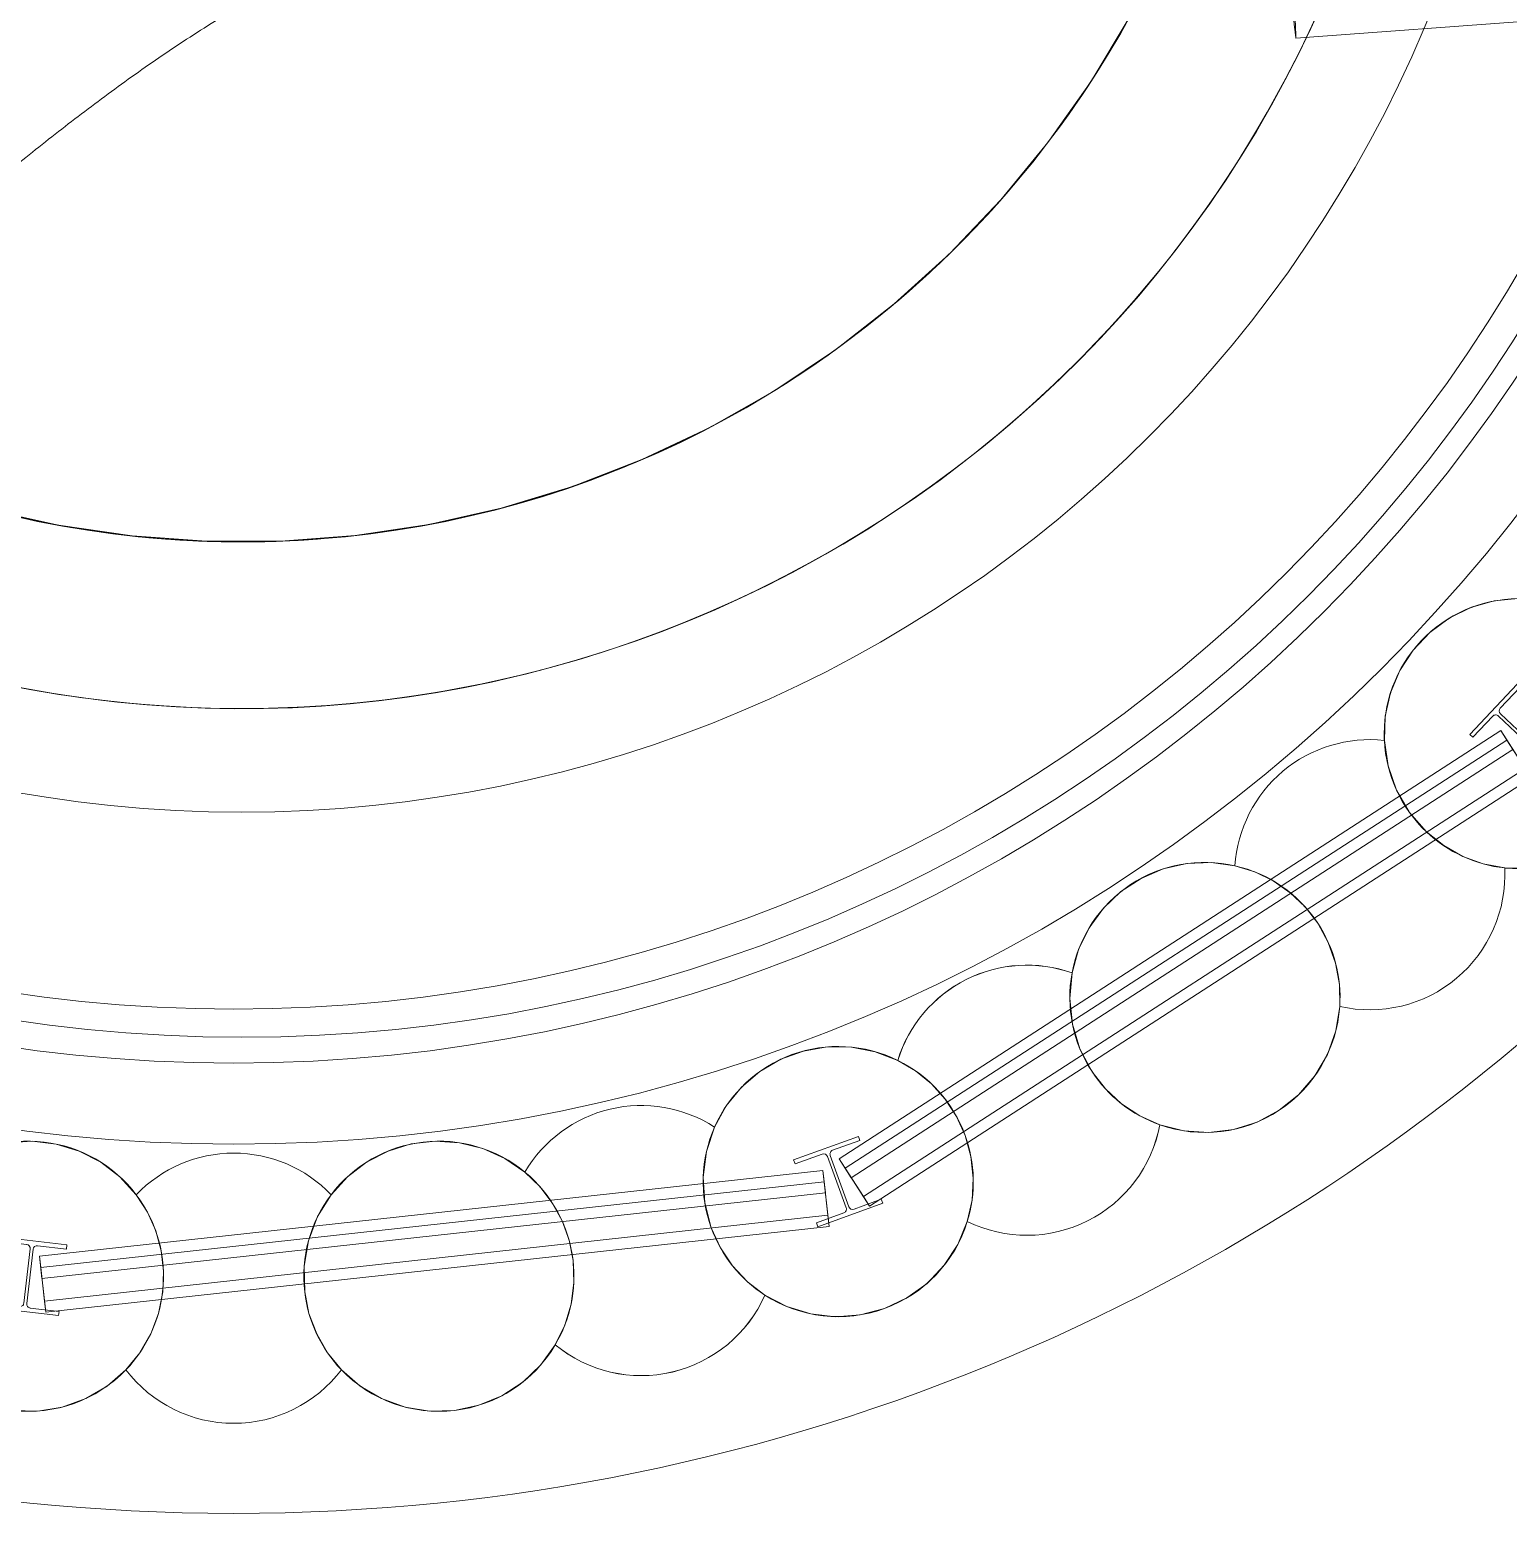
# Model space of a CAD drawing. Header units: metres. Extents: x 1753726 to 1755216, y 5920592 to 5921703.
# Drawn here: x 1753856.419 to 1753859.703, y 5920850.473 to 5920853.768 of the extents above; entities that cross this region are included whole.
import ezdxf

# ---------------------------------------------------------------- set-up
doc = ezdxf.new("R2010")
doc.units = ezdxf.units.M
doc.linetypes.add('HIDDEN2', pattern=[4.7625, 3.175, -1.5875])
for name, color, linetype, lineweight in [('A-FLOR-____-OTLN', 9, 'Continuous', 9), ('A-WALL-____-OTLN', 2, 'Continuous', 9), ('P-PIPE-____-OTLN', 6, 'HIDDEN2', 18), ('S-BEAM-____-OTLN', 7, 'Continuous', 9), ('S-FNDN-____-OTLN', 7, 'Continuous', 9)]:
    doc.layers.add(name, color=color, linetype=linetype, lineweight=lineweight)

# ---------------------------------------------------------------- blocks, each defined once
blk = doc.blocks.new('308492-ARUP-TUTB-MOD-0001_rvt-1-X-ARUP-GL-HERNE_BAY_ALIGNMENT')
at = {"layer": 'P-PIPE-____-OTLN'}
blk.add_line((1753859.231, 5920853.7485), (1754033.9253, 5920866.8331), dxfattribs=at)
for start_param, end_param in [(1.570796, 3.141593), (3.141593, 4.712389)]:
    blk.add_ellipse((1753859.1339, 5920855.0449), major_axis=(-0.0971, 1.2964), ratio=0.005, start_param=start_param, end_param=end_param, dxfattribs=at)
blk = doc.blocks.new('Arup_Beam_Steel I Section_UC_AU1 - 150UC30-4478004-X-ARUP-GL-HERNE_BAY_ALIGNMENT')
at = {"layer": 'S-BEAM-____-OTLN'}
for p, q in [((1753859.722, 5920852.314), (1753859.6171, 5920852.2027)), ((1753859.6171, 5920852.2027), (1753859.722, 5920852.314)), ((1753859.6848, 5920852.2608), (1753859.7289, 5920852.3076)), ((1753859.7289, 5920852.3076), (1753859.6848, 5920852.2608)), ((1753859.7289, 5920852.3076), (1753859.722, 5920852.314)), ((1753859.722, 5920852.314), (1753859.7289, 5920852.3076)), ((1753859.6239, 5920852.1963), (1753859.668, 5920852.243)), ((1753859.668, 5920852.243), (1753859.6239, 5920852.1963)), ((1753859.6806, 5920852.2434), (1753859.7689, 5920852.1601)), ((1753859.7689, 5920852.1601), (1753859.6806, 5920852.2434)), ((1753859.7734, 5920852.1649), (1753859.6851, 5920852.2482)), ((1753859.6851, 5920852.2482), (1753859.7734, 5920852.1649)), ((1753859.8301, 5920852.212), (1753859.786, 5920852.1653)), ((1753859.786, 5920852.1653), (1753859.8301, 5920852.212)), ((1753859.837, 5920852.2056), (1753859.8301, 5920852.212)), ((1753859.8301, 5920852.212), (1753859.837, 5920852.2056)), ((1753859.6171, 5920852.2027), (1753859.6239, 5920852.1963)), ((1753859.6239, 5920852.1963), (1753859.6171, 5920852.2027)), ((1753859.732, 5920852.0943), (1753859.837, 5920852.2056)), ((1753859.837, 5920852.2056), (1753859.732, 5920852.0943)), ((1753859.7693, 5920852.1475), (1753859.7251, 5920852.1007)), ((1753859.7251, 5920852.1007), (1753859.7693, 5920852.1475)), ((1753859.7251, 5920852.1007), (1753859.732, 5920852.0943)), ((1753859.732, 5920852.0943), (1753859.7251, 5920852.1007))]:
    blk.add_line(p, q, dxfattribs=at)
for centre, major_axis, start_param, end_param in [((1753859.6745, 5920852.2369), (0.0068, 0.00574), 0.113242, 1.684039), ((1753859.6745, 5920852.2369), (0.0068, 0.00574), 0.113242, 1.684039), ((1753859.6912, 5920852.2547), (0.00554, 0.00696), 1.486643, 3.057439), ((1753859.6912, 5920852.2547), (0.00554, 0.00696), 1.486643, 3.057439), ((1753859.7628, 5920852.1536), (0.00554, 0.00696), 4.628236, 6.199032), ((1753859.7628, 5920852.1536), (0.00554, 0.00696), 4.628236, 6.199032), ((1753859.7795, 5920852.1714), (0.0075, 0.00479), 3.387961, 4.958757), ((1753859.7795, 5920852.1714), (0.0075, 0.00479), 3.387961, 4.958757)]:
    blk.add_ellipse(centre, major_axis=major_axis, ratio=1, start_param=start_param, end_param=end_param, dxfattribs=at)
blk = doc.blocks.new('Arup_Beam_Steel I Section_UC_AU1 - 150UC30-4478005-X-ARUP-GL-HERNE_BAY_ALIGNMENT')
at = {"layer": 'S-BEAM-____-OTLN'}
for p, q in [((1753858.2594, 5920851.3098), (1753858.1156, 5920851.2574)), ((1753858.1156, 5920851.2574), (1753858.2594, 5920851.3098)), ((1753858.2022, 5920851.2789), (1753858.2626, 5920851.3009)), ((1753858.2626, 5920851.3009), (1753858.2022, 5920851.2789)), ((1753858.2626, 5920851.3009), (1753858.2594, 5920851.3098)), ((1753858.2594, 5920851.3098), (1753858.2626, 5920851.3009)), ((1753858.1156, 5920851.2574), (1753858.1188, 5920851.2486)), ((1753858.1188, 5920851.2486), (1753858.1156, 5920851.2574)), ((1753858.1188, 5920851.2486), (1753858.1792, 5920851.2706)), ((1753858.1792, 5920851.2706), (1753858.1188, 5920851.2486)), ((1753858.1906, 5920851.2653), (1753858.2322, 5920851.1512)), ((1753858.2322, 5920851.1512), (1753858.1906, 5920851.2653)), ((1753858.2384, 5920851.1534), (1753858.1968, 5920851.2675)), ((1753858.1968, 5920851.2675), (1753858.2384, 5920851.1534)), ((1753858.1696, 5920851.109), (1753858.3134, 5920851.1613)), ((1753858.3134, 5920851.1613), (1753858.1696, 5920851.109)), ((1753858.3102, 5920851.1701), (1753858.2498, 5920851.1481)), ((1753858.2498, 5920851.1481), (1753858.3102, 5920851.1701)), ((1753858.3134, 5920851.1613), (1753858.3102, 5920851.1701)), ((1753858.3102, 5920851.1701), (1753858.3134, 5920851.1613)), ((1753858.2268, 5920851.1398), (1753858.1664, 5920851.1178)), ((1753858.1664, 5920851.1178), (1753858.2268, 5920851.1398)), ((1753858.1664, 5920851.1178), (1753858.1696, 5920851.109)), ((1753858.1696, 5920851.109), (1753858.1664, 5920851.1178))]:
    blk.add_line(p, q, dxfattribs=at)
for centre, major_axis, start_param, end_param in [((1753858.1823, 5920851.2622), (-0.0055, 0.007), 4.395525, 5.966321), ((1753858.1823, 5920851.2622), (-0.0055, 0.007), 4.395525, 5.966321), ((1753858.2052, 5920851.2706), (-0.00352, 0.00818), 6.225894, 7.796691), ((1753858.2052, 5920851.2706), (-0.00352, 0.00818), 6.225894, 7.796691), ((1753858.2238, 5920851.1481), (0.00051, 0.00889), 3.547949, 5.118746), ((1753858.2238, 5920851.1481), (0.00051, 0.00889), 3.547949, 5.118746), ((1753858.2467, 5920851.1565), (0.00051, 0.00889), 1.977153, 3.547949), ((1753858.2467, 5920851.1565), (0.00051, 0.00889), 1.977153, 3.547949)]:
    blk.add_ellipse(centre, major_axis=major_axis, ratio=1, start_param=start_param, end_param=end_param, dxfattribs=at)
blk = doc.blocks.new('Arup_Beam_Steel I Section_UC_AU1 - 150UC30-4478006-X-ARUP-GL-HERNE_BAY_ALIGNMENT')
at = {"layer": 'S-BEAM-____-OTLN'}
for p, q in [((1753856.3496, 5920851.0865), (1753856.3485, 5920851.0772)), ((1753856.3485, 5920851.0772), (1753856.3496, 5920851.0865)), ((1753856.3485, 5920851.0772), (1753856.4124, 5920851.0697)), ((1753856.4124, 5920851.0697), (1753856.3485, 5920851.0772)), ((1753856.5016, 5920851.0688), (1753856.3496, 5920851.0865)), ((1753856.3496, 5920851.0865), (1753856.5016, 5920851.0688)), ((1753856.4202, 5920851.0599), (1753856.4061, 5920850.9393)), ((1753856.4061, 5920850.9393), (1753856.4202, 5920851.0599)), ((1753856.4126, 5920850.9385), (1753856.4267, 5920851.0591)), ((1753856.4267, 5920851.0591), (1753856.4126, 5920850.9385)), ((1753856.4366, 5920851.0669), (1753856.5005, 5920851.0594)), ((1753856.5005, 5920851.0594), (1753856.4366, 5920851.0669)), ((1753856.5005, 5920851.0594), (1753856.5016, 5920851.0688)), ((1753856.5016, 5920851.0688), (1753856.5005, 5920851.0594)), ((1753856.3323, 5920850.9389), (1753856.3313, 5920850.9296)), ((1753856.3313, 5920850.9296), (1753856.3323, 5920850.9389)), ((1753856.3313, 5920850.9296), (1753856.4832, 5920850.9118)), ((1753856.4832, 5920850.9118), (1753856.3313, 5920850.9296)), ((1753856.3962, 5920850.9315), (1753856.3323, 5920850.9389)), ((1753856.3323, 5920850.9389), (1753856.3962, 5920850.9315)), ((1753856.4843, 5920850.9212), (1753856.4204, 5920850.9286)), ((1753856.4204, 5920850.9286), (1753856.4843, 5920850.9212)), ((1753856.4832, 5920850.9118), (1753856.4843, 5920850.9212)), ((1753856.4843, 5920850.9212), (1753856.4832, 5920850.9118))]:
    blk.add_line(p, q, dxfattribs=at)
for centre, major_axis, start_param, end_param in [((1753856.4113, 5920851.0609), (0.00432, 0.00778), 5.102239, 6.673035), ((1753856.4113, 5920851.0609), (0.00432, 0.00778), 5.102239, 6.673035), ((1753856.4356, 5920851.0581), (0.00219, 0.00863), 0.132076, 1.702872), ((1753856.4356, 5920851.0581), (0.00219, 0.00863), 0.132076, 1.702872), ((1753856.3972, 5920850.9403), (0.0016, 0.00876), 3.205904, 4.776701), ((1753856.3972, 5920850.9403), (0.0016, 0.00876), 3.205904, 4.776701), ((1753856.4215, 5920850.9375), (0.00432, 0.00778), 1.960646, 3.531443), ((1753856.4215, 5920850.9375), (0.00432, 0.00778), 1.960646, 3.531443)]:
    blk.add_ellipse(centre, major_axis=major_axis, ratio=1, start_param=start_param, end_param=end_param, dxfattribs=at)
blk = doc.blocks.new('308492-ARUP-STTW-MOD-0300_rvt-1-X-ARUP-GL-HERNE_BAY_ALIGNMENT')
at = {"layer": 'A-WALL-____-OTLN'}
for p, q in [((1753859.6857, 5920852.2109), (1753858.2165, 5920851.2601)), ((1753858.2165, 5920851.2601), (1753859.6857, 5920852.2109)), ((1753859.6857, 5920852.2109), (1753858.2165, 5920851.2601)), ((1753858.2165, 5920851.2601), (1753859.6857, 5920852.2109)), ((1753859.6857, 5920852.2109), (1753859.7536, 5920852.1059)), ((1753859.6857, 5920852.2109), (1753859.6993, 5920852.1899)), ((1753859.6857, 5920852.2109), (1753859.7128, 5920852.1689)), ((1753859.7128, 5920852.1689), (1753859.6857, 5920852.2109)), ((1753859.6993, 5920852.1899), (1753858.2301, 5920851.2391)), ((1753859.74, 5920852.1269), (1753859.6993, 5920852.1899)), ((1753859.7128, 5920852.1689), (1753858.2437, 5920851.2181)), ((1753858.2437, 5920851.2181), (1753859.7128, 5920852.1689)), ((1753858.2708, 5920851.1761), (1753859.74, 5920852.1269)), ((1753858.2844, 5920851.1551), (1753859.7536, 5920852.1059)), ((1753859.7536, 5920852.1059), (1753858.2844, 5920851.1551)), ((1753858.2844, 5920851.1551), (1753858.2165, 5920851.2601)), ((1753858.2301, 5920851.2391), (1753858.2165, 5920851.2601)), ((1753858.2437, 5920851.2181), (1753858.2165, 5920851.2601)), ((1753858.2437, 5920851.2181), (1753858.2165, 5920851.2601)), ((1753858.1806, 5920851.2339), (1753856.441, 5920851.0436)), ((1753856.441, 5920851.0436), (1753858.1806, 5920851.2339)), ((1753858.1806, 5920851.2339), (1753856.441, 5920851.0436)), ((1753856.441, 5920851.0436), (1753858.1806, 5920851.2339)), ((1753858.1806, 5920851.2339), (1753858.1942, 5920851.1097)), ((1753858.1806, 5920851.2339), (1753858.1833, 5920851.2091)), ((1753858.1806, 5920851.2339), (1753858.186, 5920851.1842)), ((1753858.186, 5920851.1842), (1753858.1806, 5920851.2339)), ((1753858.2708, 5920851.1761), (1753858.2301, 5920851.2391)), ((1753858.1833, 5920851.2091), (1753856.4437, 5920851.0188)), ((1753858.1915, 5920851.1345), (1753858.1833, 5920851.2091)), ((1753858.186, 5920851.1842), (1753856.4464, 5920850.9939)), ((1753856.4464, 5920850.9939), (1753858.186, 5920851.1842)), ((1753858.2844, 5920851.1551), (1753858.2708, 5920851.1761)), ((1753856.4518, 5920850.9442), (1753858.1915, 5920851.1345)), ((1753858.1915, 5920851.1345), (1753858.1942, 5920851.1097)), ((1753856.4546, 5920850.9194), (1753858.1942, 5920851.1097)), ((1753858.1942, 5920851.1097), (1753856.4546, 5920850.9194)), ((1753856.4546, 5920850.9194), (1753856.441, 5920851.0436)), ((1753856.4437, 5920851.0188), (1753856.441, 5920851.0436)), ((1753856.4464, 5920850.9939), (1753856.441, 5920851.0436)), ((1753856.4464, 5920850.9939), (1753856.441, 5920851.0436)), ((1753856.4518, 5920850.9442), (1753856.4437, 5920851.0188)), ((1753856.4546, 5920850.9194), (1753856.4518, 5920850.9442))]:
    blk.add_line(p, q, dxfattribs=at)
at = {"layer": 'S-BEAM-____-OTLN'}
for radius in [3.605, 3.605, 3.305, 3.305]:
    blk.add_arc((1753856.8721, 5920854.8976), radius, 180, 0, dxfattribs=at)
at = {"layer": 'S-FNDN-____-OTLN', "flags": 128}
for points in [[(1753859.4274, 5920852.1892), (1753859.4295, 5920852.2428), (1753859.4412, 5920852.2952), (1753859.462, 5920852.3447), (1753859.4913, 5920852.3897), (1753859.5281, 5920852.4287), (1753859.5713, 5920852.4606), (1753859.6195, 5920852.4842), (1753859.6711, 5920852.4989), (1753859.7246, 5920852.5041)], [(1753859.7246, 5920852.5041), (1753859.6711, 5920852.4989), (1753859.6195, 5920852.4842), (1753859.5713, 5920852.4606), (1753859.5281, 5920852.4287), (1753859.4913, 5920852.3897), (1753859.462, 5920852.3447), (1753859.4412, 5920852.2952), (1753859.4295, 5920852.2428), (1753859.4274, 5920852.1892)], [(1753860.0229, 5920852.2538), (1753860.027, 5920852.1987), (1753860.0209, 5920852.1437), (1753860.0048, 5920852.0909), (1753859.9793, 5920852.0418), (1753859.9452, 5920851.9983), (1753859.9037, 5920851.9617), (1753859.8563, 5920851.9334), (1753859.8044, 5920851.9143), (1753859.7499, 5920851.905), (1753859.6946, 5920851.9059)], [(1753859.6946, 5920851.9059), (1753859.7499, 5920851.905), (1753859.8044, 5920851.9143), (1753859.8563, 5920851.9334), (1753859.9037, 5920851.9617), (1753859.9452, 5920851.9983), (1753859.9793, 5920852.0418), (1753860.0048, 5920852.0909), (1753860.0209, 5920852.1437), (1753860.027, 5920852.1987), (1753860.0229, 5920852.2538)], [(1753859.5211, 5920851.9859), (1753859.4834, 5920852.029), (1753859.4546, 5920852.0785), (1753859.4357, 5920852.1325), (1753859.4274, 5920852.1892)], [(1753859.4274, 5920852.1892), (1753859.4357, 5920852.1325), (1753859.4546, 5920852.0785), (1753859.4834, 5920852.029), (1753859.5211, 5920851.9859)], [(1753859.6946, 5920851.9059), (1753859.6469, 5920851.915), (1753859.6014, 5920851.9317), (1753859.5591, 5920851.9556), (1753859.5211, 5920851.9859)], [(1753859.5211, 5920851.9859), (1753859.5591, 5920851.9556), (1753859.6014, 5920851.9317), (1753859.6469, 5920851.915), (1753859.6946, 5920851.9059)], [(1753858.7339, 5920851.6729), (1753858.7483, 5920851.7246), (1753858.7718, 5920851.7729), (1753858.8034, 5920851.8163), (1753858.8423, 5920851.8533), (1753858.8871, 5920851.8828), (1753858.9365, 5920851.9038), (1753858.9889, 5920851.9157), (1753859.0425, 5920851.918), (1753859.0957, 5920851.9108)], [(1753859.0957, 5920851.9108), (1753859.0425, 5920851.918), (1753858.9889, 5920851.9157), (1753858.9365, 5920851.9038), (1753858.8871, 5920851.8828), (1753858.8423, 5920851.8533), (1753858.8034, 5920851.8163), (1753858.7718, 5920851.7729), (1753858.7483, 5920851.7246), (1753858.7339, 5920851.6729)], [(1753859.0957, 5920851.9108), (1753859.1394, 5920851.8972), (1753859.1806, 5920851.8772), (1753859.2183, 5920851.851), (1753859.2515, 5920851.8195), (1753859.2795, 5920851.7832)], [(1753859.2795, 5920851.7832), (1753859.2515, 5920851.8195), (1753859.2183, 5920851.851), (1753859.1806, 5920851.8772), (1753859.1394, 5920851.8972), (1753859.0957, 5920851.9108)], [(1753859.2795, 5920851.7832), (1753859.3029, 5920851.7406), (1753859.319, 5920851.6948), (1753859.3275, 5920851.647), (1753859.3282, 5920851.5985)], [(1753859.3282, 5920851.5985), (1753859.3275, 5920851.647), (1753859.319, 5920851.6948), (1753859.3029, 5920851.7406), (1753859.2795, 5920851.7832)], [(1753858.7782, 5920851.4535), (1753858.7515, 5920851.5041), (1753858.7348, 5920851.5589), (1753858.7289, 5920851.6159), (1753858.7339, 5920851.6729)], [(1753858.7339, 5920851.6729), (1753858.7289, 5920851.6159), (1753858.7348, 5920851.5589), (1753858.7515, 5920851.5041), (1753858.7782, 5920851.4535)], [(1753859.3282, 5920851.5985), (1753859.3195, 5920851.5439), (1753859.3009, 5920851.4918), (1753859.2731, 5920851.4441), (1753859.2369, 5920851.4022), (1753859.1937, 5920851.3677), (1753859.145, 5920851.3417), (1753859.0922, 5920851.3251), (1753859.0373, 5920851.3185), (1753858.9822, 5920851.322), (1753858.9286, 5920851.3356)], [(1753858.9286, 5920851.3356), (1753858.9822, 5920851.322), (1753859.0373, 5920851.3185), (1753859.0922, 5920851.3251), (1753859.145, 5920851.3417), (1753859.1937, 5920851.3677), (1753859.2369, 5920851.4022), (1753859.2731, 5920851.4441), (1753859.3009, 5920851.4918), (1753859.3195, 5920851.5439), (1753859.3282, 5920851.5985)], [(1753857.94, 5920851.3305), (1753857.966, 5920851.3774), (1753857.9999, 5920851.419), (1753858.0407, 5920851.4539), (1753858.0871, 5920851.481), (1753858.1375, 5920851.4993), (1753858.1904, 5920851.5084), (1753858.2441, 5920851.5079), (1753858.2968, 5920851.4978), (1753858.3469, 5920851.4785)], [(1753858.3469, 5920851.4785), (1753858.2968, 5920851.4978), (1753858.2441, 5920851.5079), (1753858.1904, 5920851.5084), (1753858.1375, 5920851.4993), (1753858.0871, 5920851.481), (1753858.0407, 5920851.4539), (1753857.9999, 5920851.419), (1753857.966, 5920851.3774), (1753857.94, 5920851.3305)], [(1753858.3469, 5920851.4785), (1753858.3864, 5920851.4552), (1753858.4218, 5920851.4262), (1753858.4524, 5920851.3921), (1753858.4775, 5920851.3537), (1753858.4964, 5920851.312)], [(1753858.4964, 5920851.312), (1753858.4775, 5920851.3537), (1753858.4524, 5920851.3921), (1753858.4218, 5920851.4262), (1753858.3864, 5920851.4552), (1753858.3469, 5920851.4785)], [(1753858.9286, 5920851.3356), (1753858.8843, 5920851.3555), (1753858.8438, 5920851.3823), (1753858.8081, 5920851.4152), (1753858.7782, 5920851.4535)], [(1753858.7782, 5920851.4535), (1753858.8081, 5920851.4152), (1753858.8438, 5920851.3823), (1753858.8843, 5920851.3555), (1753858.9286, 5920851.3356)], [(1753857.9326, 5920851.1067), (1753857.9182, 5920851.1622), (1753857.9147, 5920851.2193), (1753857.922, 5920851.2761), (1753857.94, 5920851.3305)], [(1753857.94, 5920851.3305), (1753857.922, 5920851.2761), (1753857.9147, 5920851.2193), (1753857.9182, 5920851.1622), (1753857.9326, 5920851.1067)], [(1753856.2255, 5920851.2306), (1753856.2698, 5920851.2609), (1753856.3188, 5920851.2829), (1753856.3709, 5920851.2957), (1753856.4245, 5920851.2991), (1753856.4778, 5920851.2928), (1753856.5291, 5920851.2772), (1753856.5769, 5920851.2527), (1753856.6195, 5920851.22), (1753856.6556, 5920851.1803)], [(1753856.6556, 5920851.1803), (1753856.6195, 5920851.22), (1753856.5769, 5920851.2527), (1753856.5291, 5920851.2772), (1753856.4778, 5920851.2928), (1753856.4245, 5920851.2991), (1753856.3709, 5920851.2957), (1753856.3188, 5920851.2829), (1753856.2698, 5920851.2609), (1753856.2255, 5920851.2306)], [(1753857.0886, 5920851.1803), (1753857.1247, 5920851.22), (1753857.1673, 5920851.2527), (1753857.2151, 5920851.2772), (1753857.2664, 5920851.2929), (1753857.3197, 5920851.2991), (1753857.3733, 5920851.2957), (1753857.4254, 5920851.2828), (1753857.4744, 5920851.2609), (1753857.5187, 5920851.2306)], [(1753857.5187, 5920851.2306), (1753857.4744, 5920851.2609), (1753857.4254, 5920851.2828), (1753857.3733, 5920851.2957), (1753857.3197, 5920851.2991), (1753857.2664, 5920851.2929), (1753857.2151, 5920851.2772), (1753857.1673, 5920851.2527), (1753857.1247, 5920851.22), (1753857.0886, 5920851.1803)], [(1753858.4964, 5920851.312), (1753858.5093, 5920851.2651), (1753858.5144, 5920851.2168), (1753858.5117, 5920851.1683), (1753858.5012, 5920851.121)], [(1753858.5012, 5920851.121), (1753858.5117, 5920851.1683), (1753858.5144, 5920851.2168), (1753858.5093, 5920851.2651), (1753858.4964, 5920851.312)], [(1753857.5187, 5920851.2306), (1753857.5517, 5920851.1988), (1753857.5795, 5920851.1624), (1753857.6014, 5920851.1221), (1753857.6169, 5920851.079), (1753857.6257, 5920851.034)], [(1753857.6257, 5920851.034), (1753857.6169, 5920851.079), (1753857.6014, 5920851.1221), (1753857.5795, 5920851.1624), (1753857.5517, 5920851.1988), (1753857.5187, 5920851.2306)], [(1753856.6556, 5920851.1803), (1753856.6804, 5920851.1418), (1753856.699, 5920851.0999), (1753856.711, 5920851.0557), (1753856.7162, 5920851.0102), (1753856.7144, 5920850.9644)], [(1753856.7144, 5920850.9644), (1753856.7162, 5920851.0102), (1753856.711, 5920851.0557), (1753856.699, 5920851.0999), (1753856.6804, 5920851.1418), (1753856.6556, 5920851.1803)], [(1753857.0298, 5920850.9644), (1753857.0286, 5920851.0216), (1753857.0383, 5920851.078), (1753857.0585, 5920851.1316), (1753857.0886, 5920851.1803)], [(1753857.0886, 5920851.1803), (1753857.0585, 5920851.1316), (1753857.0383, 5920851.078), (1753857.0286, 5920851.0216), (1753857.0298, 5920850.9644)], [(1753858.5012, 5920851.121), (1753858.4801, 5920851.0699), (1753858.45, 5920851.0235), (1753858.4119, 5920850.9834), (1753858.3671, 5920850.9511), (1753858.3171, 5920850.9274), (1753858.2636, 5920850.9134), (1753858.2085, 5920850.9094), (1753858.1536, 5920850.9156), (1753858.1007, 5920850.9318), (1753858.0517, 5920850.9574)], [(1753858.0517, 5920850.9574), (1753858.1007, 5920850.9318), (1753858.1536, 5920850.9156), (1753858.2085, 5920850.9094), (1753858.2636, 5920850.9134), (1753858.3171, 5920850.9274), (1753858.3671, 5920850.9511), (1753858.4119, 5920850.9834), (1753858.45, 5920851.0235), (1753858.4801, 5920851.0699), (1753858.5012, 5920851.121)], [(1753858.0517, 5920850.9574), (1753858.0132, 5920850.9869), (1753857.98, 5920851.0223), (1753857.9529, 5920851.0626), (1753857.9326, 5920851.1067)], [(1753857.9326, 5920851.1067), (1753857.9529, 5920851.0626), (1753857.98, 5920851.0223), (1753858.0132, 5920850.9869), (1753858.0517, 5920850.9574)], [(1753857.6257, 5920851.034), (1753857.6274, 5920850.9855), (1753857.6213, 5920850.9373), (1753857.6075, 5920850.8908), (1753857.5863, 5920850.8471)], [(1753857.5863, 5920850.8471), (1753857.6075, 5920850.8908), (1753857.6213, 5920850.9373), (1753857.6274, 5920850.9855), (1753857.6257, 5920851.034)], [(1753856.7144, 5920850.9644), (1753856.7048, 5920850.9167), (1753856.6878, 5920850.8713), (1753856.6636, 5920850.8292), (1753856.6329, 5920850.7915)], [(1753856.6329, 5920850.7915), (1753856.6636, 5920850.8292), (1753856.6878, 5920850.8713), (1753856.7048, 5920850.9167), (1753856.7144, 5920850.9644)], [(1753857.1112, 5920850.7916), (1753857.0806, 5920850.8292), (1753857.0564, 5920850.8713), (1753857.0393, 5920850.9167), (1753857.0298, 5920850.9644)], [(1753857.0298, 5920850.9644), (1753857.0393, 5920850.9167), (1753857.0564, 5920850.8713), (1753857.0806, 5920850.8292), (1753857.1112, 5920850.7916)], [(1753856.6329, 5920850.7915), (1753856.5911, 5920850.7553), (1753856.5434, 5920850.7274), (1753856.4914, 5920850.7087), (1753856.4368, 5920850.6999), (1753856.3816, 5920850.7012), (1753856.3275, 5920850.7127), (1753856.2764, 5920850.7338), (1753856.2301, 5920850.764), (1753856.1901, 5920850.8022), (1753856.1578, 5920850.8471)], [(1753856.1578, 5920850.8471), (1753856.1901, 5920850.8022), (1753856.2301, 5920850.764), (1753856.2764, 5920850.7338), (1753856.3275, 5920850.7127), (1753856.3816, 5920850.7012), (1753856.4368, 5920850.6999), (1753856.4914, 5920850.7087), (1753856.5434, 5920850.7274), (1753856.5911, 5920850.7553), (1753856.6329, 5920850.7915)], [(1753857.5863, 5920850.8471), (1753857.554, 5920850.8022), (1753857.514, 5920850.764), (1753857.4677, 5920850.7338), (1753857.4166, 5920850.7127), (1753857.3626, 5920850.7012), (1753857.3073, 5920850.6999), (1753857.2527, 5920850.7087), (1753857.2007, 5920850.7274), (1753857.153, 5920850.7553), (1753857.1112, 5920850.7916)], [(1753857.1112, 5920850.7916), (1753857.153, 5920850.7553), (1753857.2007, 5920850.7274), (1753857.2527, 5920850.7087), (1753857.3073, 5920850.6999), (1753857.3626, 5920850.7012), (1753857.4166, 5920850.7127), (1753857.4677, 5920850.7338), (1753857.514, 5920850.764), (1753857.554, 5920850.8022), (1753857.5863, 5920850.8471)]]:
    blk.add_lwpolyline(points, dxfattribs=at)
at = {"layer": 'S-FNDN-____-OTLN'}
for centre, radius, start, end in [((1753856.8721, 5920854.8976), 4.425, 180, 0), ((1753856.8721, 5920854.8976), 4.425, 180, 0), ((1753856.8721, 5920854.8976), 3.425, 180, 0), ((1753856.8721, 5920854.8976), 3.425, 180, 0), ((1753859.727, 5920852.2041), 0.3, 90.4716, 182.8618), ((1753859.395, 5920851.8909), 0.3, 83.8049, 176.1951), ((1753859.395, 5920851.8909), 0.3, 83.8049, 176.1951), ((1753859.395, 5920851.8909), 0.3, 83.8049, 176.1951), ((1753859.395, 5920851.8909), 0.3, 83.8049, 176.1951), ((1753859.727, 5920852.2041), 0.3, 182.8618, 226.6667), ((1753859.0289, 5920851.6184), 0.3, 77.1382, 169.5284), ((1753859.0289, 5920851.6184), 0.3, 33.3333, 77.1382), ((1753859.0289, 5920851.6184), 0.3, 33.3333, 77.1382), ((1753859.0289, 5920851.6184), 0.3, 356.1951, 33.3333), ((1753859.0289, 5920851.6184), 0.3, 169.5284, 213.3333), ((1753859.0289, 5920851.6184), 0.3, 169.5284, 213.3333), ((1753859.0289, 5920851.6184), 0.3, 250.4716, 356.1951), ((1753858.2145, 5920851.2094), 0.3, 63.8049, 156.1951), ((1753858.2145, 5920851.2094), 0.3, 20, 63.8049), ((1753859.0289, 5920851.6184), 0.3, 213.3333, 250.4716), ((1753857.7772, 5920851.0784), 0.3, 57.1382, 149.5284), ((1753857.7772, 5920851.0784), 0.3, 57.1382, 149.5284), ((1753856.4164, 5920850.9992), 0.3, 37.1382, 129.5284), ((1753856.4164, 5920850.9992), 0.3, 37.1382, 129.5284), ((1753857.3277, 5920850.9992), 0.3, 50.4716, 142.8618), ((1753857.3277, 5920850.9992), 0.3, 50.4716, 142.8618), ((1753858.2145, 5920851.2094), 0.3, 342.8618, 20), ((1753856.8721, 5920850.9726), 0.3, 43.8049, 136.1951), ((1753856.8721, 5920850.9726), 0.3, 43.8049, 136.1951), ((1753856.8721, 5920850.9726), 0.3, 43.8049, 136.1951), ((1753856.8721, 5920850.9726), 0.3, 43.8049, 136.1951), ((1753857.3277, 5920850.9992), 0.3, 6.6667, 50.4716), ((1753856.4164, 5920850.9992), 0.3, 353.3333, 37.1382), ((1753856.4164, 5920850.9992), 0.3, 353.3333, 37.1382), ((1753857.3277, 5920850.9992), 0.3, 142.8618, 186.6667), ((1753857.3277, 5920850.9992), 0.3, 329.5284, 6.6667), ((1753856.4164, 5920850.9992), 0.3, 316.1951, 353.3333), ((1753857.3277, 5920850.9992), 0.3, 186.6667, 223.8049), ((1753856.8721, 5920850.9726), 0.3, 217.1382, 322.8618), ((1753856.8721, 5920850.9726), 0.3, 217.1382, 322.8618)]:
    blk.add_arc(centre, radius, start, end, dxfattribs=at)
for centre, major_axis, start_param, end_param in [((1753859.727, 5920852.2041), (0.2944, 0.0579), 1.384658, 2.997172), ((1753859.727, 5920852.2041), (0.228, 0.195), 3.89659, 5.741814), ((1753859.727, 5920852.2041), (-0.0643, 0.293), 2.81732, 4.662544), ((1753859.727, 5920852.2041), (0.154, 0.2575), 2.159774, 2.924313), ((1753859.727, 5920852.2041), (0, 0.3), 2.385283, 3.033468), ((1753859.727, 5920852.2041), (0.0527, 0.2953), 2.561835, 3.21002), ((1753859.0289, 5920851.6184), (0.2939, 0.0604), 1.143696, 2.75621), ((1753859.395, 5920851.8909), (-0.2591, 0.1513), 1.874917, 3.720141), ((1753859.395, 5920851.8909), (-0.0358, 0.2979), 2.797529, 4.642753), ((1753859.395, 5920851.8909), (-0.2591, 0.1513), 1.874917, 3.720141), ((1753859.395, 5920851.8909), (-0.0358, 0.2979), 2.797529, 4.642753), ((1753859.0289, 5920851.6184), (-0.2835, 0.0982), 3.408819, 4.057004), ((1753858.6336, 5920851.3901), (-0.2967, 0.0447), 4.521113, 6.133626), ((1753858.6336, 5920851.3901), (0.2823, 0.1014), 0.88519, 2.497703), ((1753858.6336, 5920851.3901), (-0.2967, 0.0447), 4.521113, 6.133626), ((1753858.6336, 5920851.3901), (0.2823, 0.1014), 0.88519, 2.497703), ((1753859.0289, 5920851.6184), (-0.1252, 0.2726), 2.370314, 4.215537), ((1753858.2145, 5920851.2094), (0.1746, 0.2439), 0.164104, 1.776617), ((1753858.2145, 5920851.2094), (0.068, 0.2922), 5.29005, 6.05459), ((1753859.0289, 5920851.6184), (0.2221, 0.2017), 2.985899, 3.634084), ((1753857.7772, 5920851.0784), (0, 0.3), 5.709639, 7.322152), ((1753857.7772, 5920851.0784), (0, 0.3), 5.709639, 7.322152), ((1753858.2145, 5920851.2094), (0.1081, 0.2798), 1.523935, 2.288474), ((1753858.2145, 5920851.2094), (-0.1612, 0.253), 0.58809, 1.35263), ((1753858.6336, 5920851.3901), (-0.0685, 0.2921), 2.454033, 4.299257), ((1753858.6336, 5920851.3901), (0, 0.3), 2.684402, 4.529626), ((1753858.6336, 5920851.3901), (-0.089, 0.2865), 2.383084, 4.228308), ((1753858.6336, 5920851.3901), (0, 0.3), 2.684402, 4.529626), ((1753858.2145, 5920851.2094), (-0.2967, 0.0447), 2.992033, 3.640218), ((1753857.3277, 5920850.9992), (0, 0.3), 4.828744, 5.593284), ((1753857.3277, 5920850.9992), (0.3, 0), 2.493408, 3.257948), ((1753858.2145, 5920851.2094), (-0.2967, 0.0447), 1.14681, 2.992033), ((1753858.2145, 5920851.2094), (-0.2508, 0.1646), 1.578025, 3.423248), ((1753858.2145, 5920851.2094), (-0.1996, 0.2239), 1.191755, 1.839939), ((1753858.2145, 5920851.2094), (-0.2334, 0.1885), 1.028538, 1.676722), ((1753857.3277, 5920850.9992), (0.1024, 0.282), 4.529049, 5.177233), ((1753856.4164, 5920850.9992), (0.3, 0), 5.518646, 6.16683), ((1753857.3277, 5920850.9992), (0.3, 0), 3.257948, 3.906132), ((1753857.7772, 5920851.0784), (0.2822, 0.1017), 3.67665, 5.521874), ((1753857.7772, 5920851.0784), (0.3, 0), 4.022488, 5.867711), ((1753857.7772, 5920851.0784), (0.2822, 0.1017), 3.67665, 5.521874), ((1753857.7772, 5920851.0784), (0.3, 0), 4.022488, 5.867711), ((1753856.4164, 5920850.9992), (0.3, 0), 3.673422, 5.518646), ((1753856.4164, 5920850.9992), (0.3, 0), 3.673422, 5.518646), ((1753857.3277, 5920850.9992), (0.2976, 0.0379), 3.779348, 5.624572), ((1753857.3277, 5920850.9992), (0.2966, 0.045), 3.755686, 5.60091), ((1753856.8721, 5920850.9726), (0.3, 0), 3.789777, 5.635001), ((1753856.8721, 5920850.9726), (0.3, 0), 3.789777, 5.635001)]:
    blk.add_ellipse(centre, major_axis=major_axis, ratio=1, start_param=start_param, end_param=end_param, dxfattribs=at)
at = {"layer": 'S-BEAM-____-OTLN'}
for name in ['Arup_Beam_Steel I Section_UC_AU1 - 150UC30-4478004-X-ARUP-GL-HERNE_BAY_ALIGNMENT', 'Arup_Beam_Steel I Section_UC_AU1 - 150UC30-4478005-X-ARUP-GL-HERNE_BAY_ALIGNMENT', 'Arup_Beam_Steel I Section_UC_AU1 - 150UC30-4478006-X-ARUP-GL-HERNE_BAY_ALIGNMENT']:
    blk.add_blockref(name, (0, 0), dxfattribs=at)
blk = doc.blocks.new('MH10 BENCHING - MH10 BENCHING-4553275-X-ARUP-GL-HERNE_BAY_ALIGNMENT')
at = {"layer": 'A-FLOR-____-OTLN'}
for start, end in [(180, 0), (238.3106, 338.611)]:
    blk.add_arc((-577.7948, -261.6306), 2.25, start, end, dxfattribs=at)
for points, knots in [([(-578.1458, -261.6306), (-578.1526, -261.6358), (-578.166, -261.6465), (-578.186, -261.663), (-578.2057, -261.6797), (-578.2256, -261.6963), (-578.2421, -261.7101), (-578.2551, -261.7215), (-578.2681, -261.7328), (-578.2844, -261.7469), (-578.3037, -261.764), (-578.323, -261.7814), (-578.3422, -261.7986), (-578.3611, -261.8163), (-578.38, -261.8339), (-578.3989, -261.8516), (-578.4175, -261.8696), (-578.4361, -261.8875), (-578.4545, -261.9057), (-578.4728, -261.9239), (-578.491, -261.9422), (-578.5091, -261.9608), (-578.5331, -261.9855), (-578.5627, -262.0168), (-578.6329, -262.0927), (-578.7195, -262.1925), (-578.8201, -262.318), (-578.9028, -262.4284), (-578.9817, -262.5414), (-579.0441, -262.6379), (-579.0917, -262.7165), (-579.126, -262.7761), (-579.159, -262.8368), (-579.1903, -262.8983), (-579.2146, -262.9505), (-579.2328, -262.9927), (-579.2434, -263.0194), (-579.2515, -263.0409), (-579.2593, -263.0625), (-579.2664, -263.0842), (-579.2728, -263.1064), (-579.2772, -263.1231), (-579.2806, -263.1371), (-579.283, -263.1483), (-579.2848, -263.1567), (-579.2864, -263.1651), (-579.2881, -263.1764), (-579.2898, -263.1904), (-579.2916, -263.2045), (-579.2933, -263.2157), (-579.2949, -263.2241), (-579.2968, -263.2325), (-579.2993, -263.2437), (-579.3028, -263.2577), (-579.3075, -263.2745), (-579.311, -263.2857), (-579.3128, -263.2913)], [-1, -1, -1, -1, -0.9875, -0.975, -0.9625, -0.95, -0.9375, -0.93125, -0.925, -0.9125, -0.9, -0.8875, -0.875, -0.8625, -0.85, -0.8375, -0.825, -0.8125, -0.8, -0.7875, -0.775, -0.7625, -0.75, -0.725, -0.7, -0.6, -0.533333, -0.466667, -0.4, -0.333333, -0.3, -0.266667, -0.233333, -0.2, -0.166667, -0.15, -0.133333, -0.125, -0.116667, -0.1, -0.091667, -0.083333, -0.075, -0.070833, -0.066667, -0.0625, -0.058333, -0.05, -0.041667, -0.0375, -0.033333, -0.029167, -0.025, -0.016667, -0.008333, 0, 0, 0, 0]), ([(-578.9767, -263.5451), (-578.9695, -263.5399), (-578.9551, -263.53), (-578.9368, -263.5185), (-578.924, -263.5109), (-578.9167, -263.5067), (-578.9093, -263.5025), (-578.9001, -263.4978), (-578.8852, -263.4908), (-578.8702, -263.4841), (-578.8572, -263.4779), (-578.8499, -263.474), (-578.8426, -263.47), (-578.8334, -263.4649), (-578.8188, -263.4564), (-578.8007, -263.4453), (-578.7793, -263.4316), (-578.7584, -263.4174), (-578.7377, -263.4026), (-578.7172, -263.3877), (-578.697, -263.3725), (-578.6769, -263.357), (-578.6569, -263.3414), (-578.637, -263.3256), (-578.6173, -263.3097), (-578.591, -263.2884), (-578.565, -263.2668), (-578.5389, -263.2453), (-578.5129, -263.2236), (-578.4805, -263.1966), (-578.4481, -263.1695), (-578.4221, -263.1478), (-578.3961, -263.1262), (-578.3635, -263.0993), (-578.3184, -263.0622), (-578.267, -263.0207), (-578.1899, -262.9596), (-578.0921, -262.885), (-577.9718, -262.7994), (-577.8685, -262.7322), (-577.7946, -262.6879), (-577.7517, -262.6635), (-577.7248, -262.6487), (-577.703, -262.6371), (-577.6867, -262.6284), (-577.6702, -262.62), (-577.6538, -262.6116), (-577.6372, -262.6035), (-577.6205, -262.5954), (-577.6038, -262.5875), (-577.5871, -262.5797), (-577.5703, -262.5721), (-577.5533, -262.5647), (-577.5363, -262.5574), (-577.5193, -262.5503), (-577.5022, -262.5433), (-577.485, -262.5365), (-577.4677, -262.5299), (-577.4504, -262.5235), (-577.433, -262.5173), (-577.4156, -262.5113), (-577.3981, -262.5054), (-577.3805, -262.4997), (-577.363, -262.4942), (-577.3453, -262.4889), (-577.3275, -262.4836), (-577.3097, -262.4786), (-577.292, -262.4737), (-577.2741, -262.4689), (-577.2562, -262.4642), (-577.2383, -262.4597), (-577.2203, -262.4554), (-577.1963, -262.4498), (-577.1543, -262.4403), (-577.0939, -262.4282), (-576.9968, -262.4113), (-576.8748, -262.3947), (-576.7277, -262.3814), (-576.5802, -262.3745), (-576.4571, -262.3743), (-576.3588, -262.3779), (-576.2976, -262.3821), (-576.2487, -262.3865), (-576.1999, -262.3916), (-576.1511, -262.3975), (-576.1024, -262.4038), (-576.0659, -262.4087), (-576.0293, -262.4136), (-575.9806, -262.4201), (-575.9197, -262.428), (-575.8221, -262.4396), (-575.7487, -262.4469), (-575.6997, -262.4511)], [-1, -1, -1, -1, -0.992985, -0.985969, -0.982462, -0.980708, -0.978954, -0.975446, -0.971939, -0.964923, -0.961416, -0.959662, -0.957908, -0.954401, -0.950893, -0.943878, -0.936862, -0.929847, -0.922832, -0.915816, -0.908801, -0.901786, -0.89477, -0.887755, -0.88074, -0.873724, -0.859694, -0.852679, -0.845663, -0.831633, -0.817602, -0.810587, -0.803571, -0.789541, -0.77551, -0.755102, -0.734694, -0.693878, -0.653061, -0.612245, -0.591837, -0.581633, -0.571429, -0.566327, -0.561224, -0.556122, -0.55102, -0.545918, -0.540816, -0.535714, -0.530612, -0.52551, -0.520408, -0.515306, -0.510204, -0.505102, -0.5, -0.494898, -0.489796, -0.484694, -0.479592, -0.47449, -0.469388, -0.464286, -0.459184, -0.454082, -0.44898, -0.443878, -0.438776, -0.433673, -0.428571, -0.423469, -0.418367, -0.408163, -0.387755, -0.367347, -0.326531, -0.285714, -0.244898, -0.204082, -0.183673, -0.163265, -0.153061, -0.142857, -0.122449, -0.112245, -0.102041, -0.091837, -0.081633, -0.061224, -0.040816, 0, 0, 0, 0])]:
    blk.add_open_spline(points, degree=3, knots=knots, dxfattribs=at)
blk = doc.blocks.new('PFC-Parallel Flange Channels _AS 3679_1_ - 150PFC-4729588-X-ARUP-GL-HERNE_BAY_ALIGNMENT')
at = {"layer": 'S-BEAM-____-OTLN'}
for p, q in [((-2.2372, 0.0249), (-2.2372, -0.0501)), ((-2.2372, -0.0501), (-2.2372, 0.0249)), ((2.2372, 0.0249), (-2.2372, 0.0249)), ((-2.2372, 0.0249), (2.2372, 0.0249)), ((2.2372, 0.0189), (-2.2372, 0.0189)), ((-2.2372, 0.0089), (-2.2372, 0.0189)), ((-2.2372, 0.0089), (-2.2372, 0.0189)), ((-2.2372, 0.0189), (2.2372, 0.0189)), ((-2.2372, -0.0501), (-2.2372, 0.0089)), ((-2.2372, 0.0089), (-2.2372, -0.0501)), ((2.2372, 0.0249), (2.2372, -0.0501)), ((2.2372, -0.0501), (2.2372, 0.0249)), ((2.2372, 0.0189), (2.2372, 0.0089)), ((2.2372, 0.0189), (2.2372, 0.0089)), ((2.2372, -0.0501), (2.2372, 0.0089)), ((2.2372, 0.0089), (2.2372, -0.0501)), ((-2.2372, -0.0501), (2.2372, -0.0501)), ((-2.2372, -0.0501), (2.2372, -0.0501)), ((-2.2372, -0.0501), (2.2372, -0.0501)), ((-2.2372, -0.0501), (2.2372, -0.0501))]:
    blk.add_line(p, q, dxfattribs=at)
blk = doc.blocks.new('Bell Out - Insitu2 - Bell Out - Insitu-5032767-X-ARUP-GL-HERNE_BAY_ALIGNMENT')
at = {"layer": 'A-WALL-____-OTLN'}
for radius in [2.85, 2.85, 2.25, 2.25]:
    blk.add_arc((-577.7948, -261.6306), radius, 180, 0, dxfattribs=at)
blk = doc.blocks.new('308492-ARUP-STPW-MOD-1900_rvt-1-X-ARUP-GL-HERNE_BAY_ALIGNMENT')
at = {"layer": 'A-FLOR-____-OTLN'}
for centre, radius, start, end in [((1753856.8899, 5920854.8803), 2.62, 45.6483, 224.2878), ((1753856.8899, 5920854.8803), 2.62, 45.6483, 224.2878), ((1753856.89, 5920854.88), 2.25, 44.9972, 224.9972), ((1753856.89, 5920854.88), 2.25, 44.9972, 224.9972), ((1753856.89, 5920854.88), 2.62, 225.6233, 44.3654), ((1753856.89, 5920854.88), 2.62, 225.6233, 44.3654), ((1753856.89, 5920854.88), 3.35, 180, 0), ((1753856.89, 5920854.88), 3.35, 180, 0)]:
    blk.add_arc(centre, radius, start, end, dxfattribs=at)
at = {"layer": 'A-WALL-____-OTLN', "flags": 128}
for points in [[(1753858.8605, 5920853.7939), (1753858.7755, 5920853.6522), (1753858.6803, 5920853.5171), (1753858.5754, 5920853.3894), (1753858.4615, 5920853.2697), (1753858.3391, 5920853.1587), (1753858.2088, 5920853.057), (1753858.0715, 5920852.9652), (1753857.9278, 5920852.8836), (1753857.7785, 5920852.8128), (1753857.6244, 5920852.7532), (1753857.4663, 5920852.7051), (1753857.3051, 5920852.6686), (1753857.1417, 5920852.6441), (1753856.977, 5920852.6317), (1753856.8117, 5920852.6314), (1753856.6469, 5920852.6432), (1753856.4834, 5920852.667), (1753856.3221, 5920852.7029)], [(1753856.3221, 5920852.7029), (1753856.4834, 5920852.667), (1753856.6469, 5920852.6432), (1753856.8117, 5920852.6314), (1753856.977, 5920852.6317), (1753857.1417, 5920852.6441), (1753857.3051, 5920852.6686), (1753857.4663, 5920852.7051), (1753857.6244, 5920852.7532), (1753857.7785, 5920852.8128), (1753857.9278, 5920852.8836), (1753858.0715, 5920852.9652), (1753858.2088, 5920853.057), (1753858.3391, 5920853.1587), (1753858.4615, 5920853.2697), (1753858.5754, 5920853.3894), (1753858.6803, 5920853.5171), (1753858.7755, 5920853.6522), (1753858.8605, 5920853.7939)]]:
    blk.add_lwpolyline(points, dxfattribs=at)
at = {"layer": 'A-WALL-____-OTLN'}
for radius, start, end in [(2.62, 40.8, 220.8), (2.62, 40.8, 220.8), (2.62, 40.8, 220.8), (2.62, 40.8, 220.8), (2.62, 40.8, 220.8), (2.62, 40.8, 220.8), (2.62, 40.8, 220.8), (2.62, 40.8, 220.8), (2.62, 40.8, 220.8), (2.62, 40.8, 220.8), (2.25, 40.8, 220.8), (2.25, 40.8, 220.8), (2.25, 40.8, 220.8), (2.25, 40.8, 220.8), (2.25, 40.8, 220.8), (2.25, 40.8, 220.8), (2.25, 40.8, 220.8), (2.25, 40.8, 220.8), (2.25, 40.8, 220.8), (2.25, 40.8, 220.8), (2.62, 220.8, 40.8), (2.62, 220.8, 40.8), (2.62, 220.8, 40.8), (2.62, 220.8, 40.8), (2.62, 220.8, 40.8), (2.62, 220.8, 40.8), (2.62, 220.8, 40.8), (2.62, 220.8, 40.8), (2.62, 220.8, 40.8), (2.62, 220.8, 40.8), (2.25, 220.8, 40.8), (2.25, 220.8, 40.8), (2.25, 220.8, 40.8), (2.25, 220.8, 40.8), (2.25, 220.8, 40.8), (2.25, 220.8, 40.8), (2.25, 220.8, 40.8), (2.25, 220.8, 40.8), (2.25, 220.8, 40.8), (2.25, 220.8, 40.8), (2.62, 163.7624, 343.7624), (2.62, 163.7624, 343.7624)]:
    blk.add_arc((1753856.89, 5920854.88), radius, start, end, dxfattribs=at)
at = {"layer": 'A-FLOR-____-OTLN'}
blk.add_blockref('MH10 BENCHING - MH10 BENCHING-4553275-X-ARUP-GL-HERNE_BAY_ALIGNMENT', (1754434.6848, 5921116.5106), dxfattribs=at)
at = {"layer": 'A-WALL-____-OTLN'}
blk.add_blockref('Bell Out - Insitu2 - Bell Out - Insitu-5032767-X-ARUP-GL-HERNE_BAY_ALIGNMENT', (1754434.6848, 5921116.5106), dxfattribs=at)
at = {"layer": 'S-BEAM-____-OTLN', "rotation": 224.9972022441072}
blk.add_blockref('PFC-Parallel Flange Channels _AS 3679_1_ - 150PFC-4729588-X-ARUP-GL-HERNE_BAY_ALIGNMENT', (1753856.871, 5920854.899), dxfattribs=at)

msp = doc.modelspace()

# ---------------------------------------------------------------- block references
for name in ['308492-ARUP-TUTB-MOD-0001_rvt-1-X-ARUP-GL-HERNE_BAY_ALIGNMENT', '308492-ARUP-STPW-MOD-1900_rvt-1-X-ARUP-GL-HERNE_BAY_ALIGNMENT', '308492-ARUP-STTW-MOD-0300_rvt-1-X-ARUP-GL-HERNE_BAY_ALIGNMENT']:
    msp.add_blockref(name, (0, 0))

doc.saveas('drawing.dxf')
